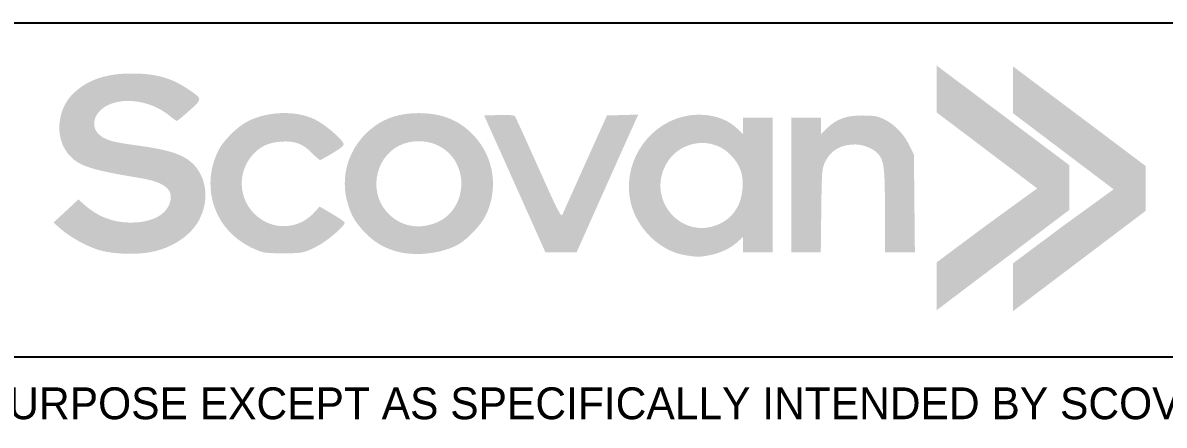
# Paper-space layout 'Layout1' of a CAD drawing. Extents: x -8 to 852, y -7 to 544.
# Drawn here: x 576.8 to 648.5, y -4.3 to 21 of the extents above; entities that cross this region are included whole.
import ezdxf
from ezdxf.enums import TextEntityAlignment as Align

# ---------------------------------------------------------------- set-up
doc = ezdxf.new("R2010")
doc.units = 0
doc.header["$LTSCALE"] = 10
doc.layers.get('0').update_dxf_attribs({"linetype": 'CONTINUOUS'})
doc.layers.add('Title Block', color=255, linetype='CONTINUOUS')
doc.layers.add('TITLE BLOCK-TEXT', color=12, linetype='CONTINUOUS')
doc.styles.add('Scovan Standard', font='Franklin%20Gothic%20Medium%20Cond%20Regular.ttf', dxfattribs={"height": 2.5})

# ---------------------------------------------------------------- blocks, each defined once
blk = doc.blocks.new('SCOVAN-LOGO')
at = {"linetype": 'Continuous'}
h = blk.add_hatch(color=30, dxfattribs=at)
h.dxf.hatch_style = 1
edge = h.paths.add_edge_path()
edge.add_spline(control_points=[(-31.103, 6.022), (-30.084, 6.937), (-30.079, 6.901), (-31.345, 7.731)], knot_values=[0, 0, 0, 0, 1, 1, 1, 1], degree=3, periodic=0)
edge.add_spline(control_points=[(-31.345, 7.731), (-32.513, 8.498), (-33.692, 8.82), (-35.384, 8.832)], knot_values=[0, 0, 0, 0, 1, 1, 1, 1], degree=3, periodic=0)
edge.add_spline(control_points=[(-35.384, 8.832), (-37.356, 8.847), (-38.732, 8.406), (-39.846, 7.399)], knot_values=[0, 0, 0, 0, 1, 1, 1, 1], degree=3, periodic=0)
edge.add_spline(control_points=[(-39.846, 7.399), (-41.16, 6.212), (-41.383, 4.014), (-40.32, 2.731)], knot_values=[0, 0, 0, 0, 1, 1, 1, 1], degree=3, periodic=0)
edge.add_spline(control_points=[(-40.32, 2.731), (-39.569, 1.825), (-38.693, 1.531), (-34.847, 0.896)], knot_values=[0, 0, 0, 0, 1, 1, 1, 1], degree=3, periodic=0)
edge.add_spline(control_points=[(-34.847, 0.896), (-33.008, 0.593), (-32.295, 0.016), (-32.581, -0.938)], knot_values=[0, 0, 0, 0, 1, 1, 1, 1], degree=3, periodic=0)
edge.add_spline(control_points=[(-32.581, -0.938), (-32.873, -1.91), (-33.97, -2.481), (-35.547, -2.481)], knot_values=[0, 0, 0, 0, 1, 1, 1, 1], degree=3, periodic=0)
edge.add_spline(control_points=[(-35.547, -2.481), (-36.92, -2.481), (-38.095, -2.027), (-39.123, -1.1)], knot_values=[0, 0, 0, 0, 1, 1, 1, 1], degree=3, periodic=0)
edge.add_line((-39.123, -1.1), (-39.54, -0.724))
edge.add_line((-39.54, -0.724), (-40.487, -1.602))
edge.add_line((-40.487, -1.602), (-41.434, -2.481))
edge.add_line((-41.434, -2.481), (-40.96, -2.901))
edge.add_spline(control_points=[(-40.96, -2.901), (-40.195, -3.578), (-38.921, -4.285), (-37.949, -4.573)], knot_values=[0, 0, 0, 0, 1, 1, 1, 1], degree=3, periodic=0)
edge.add_spline(control_points=[(-37.949, -4.573), (-36.845, -4.9), (-34.954, -4.945), (-33.793, -4.671)], knot_values=[0, 0, 0, 0, 1, 1, 1, 1], degree=3, periodic=0)
edge.add_spline(control_points=[(-33.793, -4.671), (-32.259, -4.31), (-30.972, -3.408), (-30.366, -2.272)], knot_values=[0, 0, 0, 0, 1, 1, 1, 1], degree=3, periodic=0)
edge.add_spline(control_points=[(-30.366, -2.272), (-29.481, -0.611), (-29.872, 1.399), (-31.26, 2.318)], knot_values=[0, 0, 0, 0, 1, 1, 1, 1], degree=3, periodic=0)
edge.add_spline(control_points=[(-31.26, 2.318), (-31.973, 2.789), (-32.968, 3.073), (-34.831, 3.334)], knot_values=[0, 0, 0, 0, 1, 1, 1, 1], degree=3, periodic=0)
edge.add_spline(control_points=[(-34.831, 3.334), (-36.905, 3.624), (-37.298, 3.722), (-37.824, 4.076)], knot_values=[0, 0, 0, 0, 1, 1, 1, 1], degree=3, periodic=0)
edge.add_spline(control_points=[(-37.824, 4.076), (-38.608, 4.605), (-38.501, 5.661), (-37.601, 6.26)], knot_values=[0, 0, 0, 0, 1, 1, 1, 1], degree=3, periodic=0)
edge.add_spline(control_points=[(-37.601, 6.26), (-36.33, 7.106), (-34.088, 6.827), (-32.643, 5.643)], knot_values=[0, 0, 0, 0, 1, 1, 1, 1], degree=3, periodic=0)
edge.add_spline(control_points=[(-32.643, 5.643), (-32.367, 5.416), (-32.105, 5.231), (-32.062, 5.231)], knot_values=[0, 0, 0, 0, 1, 1, 1, 1], degree=3, periodic=0)
edge.add_spline(control_points=[(-32.062, 5.231), (-32.019, 5.231), (-31.587, 5.587), (-31.103, 6.022)], knot_values=[0, 0, 0, 0, 1, 1, 1, 1], degree=3, periodic=0)
edge = h.paths.add_edge_path()
edge.add_spline(control_points=[(-26.348, 2.611), (-25.776, 3.279), (-25.118, 3.593), (-24.142, 3.663)], knot_values=[0, 0, 0, 0, 1, 1, 1, 1], degree=3, periodic=0)
edge.add_spline(control_points=[(-24.142, 3.663), (-23.114, 3.736), (-22.496, 3.508), (-21.799, 2.798)], knot_values=[0, 0, 0, 0, 1, 1, 1, 1], degree=3, periodic=0)
edge.add_spline(control_points=[(-21.799, 2.798), (-21.511, 2.505), (-21.235, 2.265), (-21.186, 2.265)], knot_values=[0, 0, 0, 0, 1, 1, 1, 1], degree=3, periodic=0)
edge.add_spline(control_points=[(-21.186, 2.265), (-21.136, 2.265), (-20.694, 2.509), (-20.202, 2.807)], knot_values=[0, 0, 0, 0, 1, 1, 1, 1], degree=3, periodic=0)
edge.add_spline(control_points=[(-20.202, 2.807), (-19.463, 3.256), (-19.327, 3.385), (-19.417, 3.551)], knot_values=[0, 0, 0, 0, 1, 1, 1, 1], degree=3, periodic=0)
edge.add_spline(control_points=[(-19.417, 3.551), (-19.665, 4.015), (-20.9, 5.029), (-21.637, 5.374)], knot_values=[0, 0, 0, 0, 1, 1, 1, 1], degree=3, periodic=0)
edge.add_spline(control_points=[(-21.637, 5.374), (-23.124, 6.07), (-25.364, 5.957), (-26.842, 5.112)], knot_values=[0, 0, 0, 0, 1, 1, 1, 1], degree=3, periodic=0)
edge.add_spline(control_points=[(-26.842, 5.112), (-27.56, 4.701), (-28.554, 3.69), (-28.892, 3.027)], knot_values=[0, 0, 0, 0, 1, 1, 1, 1], degree=3, periodic=0)
edge.add_spline(control_points=[(-28.892, 3.027), (-29.984, 0.881), (-29.608, -1.638), (-27.947, -3.3)], knot_values=[0, 0, 0, 0, 1, 1, 1, 1], degree=3, periodic=0)
edge.add_spline(control_points=[(-27.947, -3.3), (-27.33, -3.916), (-26.265, -4.544), (-25.523, -4.728)], knot_values=[0, 0, 0, 0, 1, 1, 1, 1], degree=3, periodic=0)
edge.add_spline(control_points=[(-25.523, -4.728), (-25.269, -4.791), (-24.472, -4.831), (-23.751, -4.818)], knot_values=[0, 0, 0, 0, 1, 1, 1, 1], degree=3, periodic=0)
edge.add_spline(control_points=[(-23.751, -4.818), (-22.491, -4.795), (-22.402, -4.776), (-21.518, -4.339)], knot_values=[0, 0, 0, 0, 1, 1, 1, 1], degree=3, periodic=0)
edge.add_spline(control_points=[(-21.518, -4.339), (-20.686, -3.928), (-19.308, -2.768), (-19.308, -2.479)], knot_values=[0, 0, 0, 0, 1, 1, 1, 1], degree=3, periodic=0)
edge.add_spline(control_points=[(-19.308, -2.479), (-19.308, -2.427), (-19.737, -2.133), (-20.262, -1.826)], knot_values=[0, 0, 0, 0, 1, 1, 1, 1], degree=3, periodic=0)
edge.add_line((-20.262, -1.826), (-21.216, -1.266))
edge.add_line((-21.216, -1.266), (-21.665, -1.753))
edge.add_spline(control_points=[(-21.665, -1.753), (-22.565, -2.727), (-23.98, -3.025), (-25.181, -2.494)], knot_values=[0, 0, 0, 0, 1, 1, 1, 1], degree=3, periodic=0)
edge.add_spline(control_points=[(-25.181, -2.494), (-27.193, -1.604), (-27.776, 0.943), (-26.348, 2.611)], knot_values=[0, 0, 0, 0, 1, 1, 1, 1], degree=3, periodic=0)
edge = h.paths.add_edge_path()
edge.add_spline(control_points=[(-9.457, 4.074), (-10.552, 5.267), (-11.894, 5.824), (-13.672, 5.824)], knot_values=[0, 0, 0, 0, 1, 1, 1, 1], degree=3, periodic=0)
edge.add_spline(control_points=[(-13.672, 5.824), (-15.451, 5.824), (-16.793, 5.267), (-17.888, 4.074)], knot_values=[0, 0, 0, 0, 1, 1, 1, 1], degree=3, periodic=0)
edge.add_spline(control_points=[(-17.888, 4.074), (-19.129, 2.723), (-19.588, 0.899), (-19.13, -0.858)], knot_values=[0, 0, 0, 0, 1, 1, 1, 1], degree=3, periodic=0)
edge.add_spline(control_points=[(-19.13, -0.858), (-18.879, -1.822), (-18.542, -2.427), (-17.843, -3.166)], knot_values=[0, 0, 0, 0, 1, 1, 1, 1], degree=3, periodic=0)
edge.add_spline(control_points=[(-17.843, -3.166), (-17.141, -3.908), (-16.491, -4.319), (-15.535, -4.625)], knot_values=[0, 0, 0, 0, 1, 1, 1, 1], degree=3, periodic=0)
edge.add_spline(control_points=[(-15.535, -4.625), (-14.076, -5.091), (-11.909, -4.863), (-10.62, -4.108)], knot_values=[0, 0, 0, 0, 1, 1, 1, 1], degree=3, periodic=0)
edge.add_spline(control_points=[(-10.62, -4.108), (-9.977, -3.731), (-8.971, -2.674), (-8.643, -2.031)], knot_values=[0, 0, 0, 0, 1, 1, 1, 1], degree=3, periodic=0)
edge.add_spline(control_points=[(-8.643, -2.031), (-7.61, -0.006), (-7.932, 2.413), (-9.457, 4.074)], knot_values=[0, 0, 0, 0, 1, 1, 1, 1], degree=3, periodic=0)
edge = h.paths.add_edge_path(flags=16)
edge.add_spline(control_points=[(-16.156, -1.628), (-17.592, 0.05), (-16.872, 2.806), (-14.815, 3.507)], knot_values=[0, 0, 0, 0, 1, 1, 1, 1], degree=3, periodic=0)
edge.add_spline(control_points=[(-14.815, 3.507), (-13.234, 4.045), (-11.521, 3.4), (-10.811, 1.999)], knot_values=[0, 0, 0, 0, 1, 1, 1, 1], degree=3, periodic=0)
edge.add_spline(control_points=[(-10.811, 1.999), (-9.964, 0.327), (-10.649, -1.758), (-12.274, -2.454)], knot_values=[0, 0, 0, 0, 1, 1, 1, 1], degree=3, periodic=0)
edge.add_spline(control_points=[(-12.274, -2.454), (-13.721, -3.073), (-15.185, -2.762), (-16.156, -1.628)], knot_values=[0, 0, 0, 0, 1, 1, 1, 1], degree=3, periodic=0)
edge = h.paths.add_edge_path()
edge.add_spline(control_points=[(-4.57, 1.635), (-5.502, 3.71), (-6.307, 5.477), (-6.36, 5.561)], knot_values=[0, 0, 0, 0, 1, 1, 1, 1], degree=3, periodic=0)
edge.add_spline(control_points=[(-6.36, 5.561), (-6.429, 5.673), (-6.761, 5.705), (-7.585, 5.68)], knot_values=[0, 0, 0, 0, 1, 1, 1, 1], degree=3, periodic=0)
edge.add_line((-7.585, 5.68), (-8.715, 5.646))
edge.add_line((-8.715, 5.646), (-6.389, 0.458))
edge.add_line((-6.389, 0.458), (-6.389, 0.458))
edge.add_line((-6.389, 0.458), (-4.063, -4.73))
edge.add_line((-4.063, -4.73), (-2.876, -4.729))
edge.add_line((-2.876, -4.729), (-1.69, -4.728))
edge.add_line((-1.69, -4.728), (0.259, -0.372))
edge.add_spline(control_points=[(0.259, -0.372), (1.331, 2.024), (2.385, 4.374), (2.601, 4.849)], knot_values=[0, 0, 0, 0, 1, 1, 1, 1], degree=3, periodic=0)
edge.add_line((2.601, 4.849), (2.994, 5.713))
edge.add_line((2.994, 5.713), (1.804, 5.68))
edge.add_line((1.804, 5.68), (0.614, 5.646))
edge.add_line((0.614, 5.646), (-0.991, 2.087))
edge.add_spline(control_points=[(-0.991, 2.087), (-1.874, 0.129), (-2.659, -1.623), (-2.736, -1.806)], knot_values=[0, 0, 0, 0, 1, 1, 1, 1], degree=3, periodic=0)
edge.add_spline(control_points=[(-2.736, -1.806), (-2.869, -2.123), (-2.958, -1.956), (-4.57, 1.635)], knot_values=[0, 0, 0, 0, 1, 1, 1, 1], degree=3, periodic=0)
edge = h.paths.add_edge_path()
edge.add_line((13.199, 5.468), (12.072, 5.468))
edge.add_line((12.072, 5.468), (10.945, 5.468))
edge.add_line((10.945, 5.468), (10.945, 4.851))
edge.add_line((10.945, 4.851), (10.945, 4.233))
edge.add_line((10.945, 4.233), (10.5, 4.667))
edge.add_spline(control_points=[(10.5, 4.667), (9.556, 5.587), (7.885, 5.938), (6.337, 5.541)], knot_values=[0, 0, 0, 0, 1, 1, 1, 1], degree=3, periodic=0)
edge.add_spline(control_points=[(6.337, 5.541), (3.56, 4.83), (1.765, 1.874), (2.41, -0.925)], knot_values=[0, 0, 0, 0, 1, 1, 1, 1], degree=3, periodic=0)
edge.add_spline(control_points=[(2.41, -0.925), (2.874, -2.935), (4.632, -4.646), (6.556, -4.958)], knot_values=[0, 0, 0, 0, 1, 1, 1, 1], degree=3, periodic=0)
edge.add_spline(control_points=[(6.556, -4.958), (7.476, -5.107), (7.612, -5.107), (8.398, -4.962)], knot_values=[0, 0, 0, 0, 1, 1, 1, 1], degree=3, periodic=0)
edge.add_spline(control_points=[(8.398, -4.962), (9.221, -4.81), (10.039, -4.419), (10.567, -3.926)], knot_values=[0, 0, 0, 0, 1, 1, 1, 1], degree=3, periodic=0)
edge.add_line((10.567, -3.926), (10.945, -3.572))
edge.add_line((10.945, -3.572), (10.945, -4.154))
edge.add_line((10.945, -4.154), (10.945, -4.735))
edge.add_line((10.945, -4.735), (12.072, -4.735))
edge.add_line((12.072, -4.735), (13.199, -4.735))
edge.add_line((13.199, -4.735), (13.199, 0.366))
edge.add_line((13.199, 0.366), (13.199, 5.468))
edge = h.paths.add_edge_path(flags=16)
edge.add_spline(control_points=[(5.084, 1.909), (6.118, 3.809), (8.715, 4.137), (10.114, 2.545)], knot_values=[0, 0, 0, 0, 1, 1, 1, 1], degree=3, periodic=0)
edge.add_spline(control_points=[(10.114, 2.545), (10.759, 1.809), (10.977, 1.179), (10.923, 0.203)], knot_values=[0, 0, 0, 0, 1, 1, 1, 1], degree=3, periodic=0)
edge.add_spline(control_points=[(10.923, 0.203), (10.849, -1.134), (10.207, -2.125), (9.098, -2.616)], knot_values=[0, 0, 0, 0, 1, 1, 1, 1], degree=3, periodic=0)
edge.add_spline(control_points=[(9.098, -2.616), (6.318, -3.845), (3.612, -0.796), (5.084, 1.909)], knot_values=[0, 0, 0, 0, 1, 1, 1, 1], degree=3, periodic=0)
edge = h.paths.add_edge_path()
edge.add_spline(control_points=[(17.203, 2.153), (17.625, 3.008), (18.406, 3.453), (19.475, 3.448)], knot_values=[0, 0, 0, 0, 1, 1, 1, 1], degree=3, periodic=0)
edge.add_spline(control_points=[(19.475, 3.448), (20.085, 3.445), (20.857, 3.137), (21.189, 2.764)], knot_values=[0, 0, 0, 0, 1, 1, 1, 1], degree=3, periodic=0)
edge.add_spline(control_points=[(21.189, 2.764), (21.671, 2.222), (21.731, 1.75), (21.736, -1.562)], knot_values=[0, 0, 0, 0, 1, 1, 1, 1], degree=3, periodic=0)
edge.add_line((21.736, -1.562), (21.742, -4.735))
edge.add_line((21.742, -4.735), (22.876, -4.735))
edge.add_line((22.876, -4.735), (24.011, -4.735))
edge.add_line((24.011, -4.735), (23.974, -1.028))
edge.add_line((23.974, -1.028), (23.936, 2.68))
edge.add_line((23.936, 2.68), (23.59, 3.385))
edge.add_spline(control_points=[(23.59, 3.385), (23.168, 4.245), (22.467, 4.968), (21.679, 5.355)], knot_values=[0, 0, 0, 0, 1, 1, 1, 1], degree=3, periodic=0)
edge.add_spline(control_points=[(21.679, 5.355), (21.185, 5.598), (20.915, 5.646), (20.021, 5.645)], knot_values=[0, 0, 0, 0, 1, 1, 1, 1], degree=3, periodic=0)
edge.add_spline(control_points=[(20.021, 5.645), (18.778, 5.645), (18.058, 5.384), (17.322, 4.667)], knot_values=[0, 0, 0, 0, 1, 1, 1, 1], degree=3, periodic=0)
edge.add_line((17.322, 4.667), (16.877, 4.233))
edge.add_line((16.877, 4.233), (16.877, 4.851))
edge.add_line((16.877, 4.851), (16.877, 5.468))
edge.add_line((16.877, 5.468), (15.75, 5.468))
edge.add_line((15.75, 5.468), (14.623, 5.468))
edge.add_line((14.623, 5.468), (14.623, 0.366))
edge.add_line((14.623, 0.366), (14.623, 0.366))
edge.add_line((14.623, 0.366), (14.623, -4.735))
edge.add_line((14.623, -4.735), (15.742, -4.735))
edge.add_line((15.742, -4.735), (16.86, -4.735))
edge.add_line((16.86, -4.735), (16.898, -1.562))
edge.add_spline(control_points=[(16.898, -1.562), (16.935, 1.448), (16.95, 1.64), (17.203, 2.153)], knot_values=[0, 0, 0, 0, 1, 1, 1, 1], degree=3, periodic=0)
h = blk.add_hatch(color=89, dxfattribs=at)
h.dxf.hatch_style = 1
h.paths.add_polyline_path([(25.658, 5.883), (29.455, 3.017), (33.303, 0.111), (35.741, 1.879), (25.657, 9.439)])
h = blk.add_hatch(color=89, dxfattribs=at)
h.dxf.hatch_style = 1
h.paths.add_polyline_path([(31.465, 5.815), (35.262, 2.948), (39.11, 0.043), (41.548, 1.811), (31.464, 9.371)])
h = blk.add_hatch(color=85, dxfattribs=at)
h.dxf.hatch_style = 1
h.paths.add_polyline_path([(29.456, -2.678), (25.66, -5.506), (25.658, -9.136), (35.741, -1.523), (35.741, 0.178), (35.741, 1.879)])
h = blk.add_hatch(color=85, dxfattribs=at)
h.dxf.hatch_style = 1
h.paths.add_polyline_path([(35.263, -2.746), (31.467, -5.574), (31.465, -9.204), (41.548, -1.591), (41.548, 0.11), (41.548, 1.811)])
blk = doc.blocks.new('padx-tbd')
at = {"layer": 'Title Block', "color": 9}
blk.add_line((574.825, 21), (651.128, 21), dxfattribs=at)
at = {"layer": 'Title Block', "color": 255}
blk.add_line((843.771, 0), (0, 0), dxfattribs=at)
at = {"xscale": 0.8276400000000002, "yscale": 0.8276400000000002, "zscale": 0.8276400000000002}
blk.add_blockref('SCOVAN-LOGO', (612.977, 10.509), dxfattribs=at)
at = {"layer": 'TITLE BLOCK-TEXT', "color": 12, "style": 'Scovan Standard'}
blk.add_text("THIS DOCUMENT'S USE IS CONDITIONED UPON THE USER'S AGREEMENT NOT TO USE, DISCLOSE OR OTHERWISE DISSEMINATE DOCUMENT, IN WHOLE OR IN PART, FOR ANY PURPOSE EXCEPT AS SPECIFICALLY INTENDED BY SCOVAN INC. ANY PRINTED VERSION OF THIS DOCUMENT IS A COPY AND IS NOT A REPRESENTATION OF THE ORIGINALLY AUTHENTICATED DOCUMENT.", height=2, dxfattribs=at).set_placement((843.771, -2.897), align=Align.MIDDLE_RIGHT)
at = {"layer": 'TITLE BLOCK-TEXT', "color": 12, "style": 'Scovan Standard', "flags": 8}
for tag, p in [('REF_5', (25, 38.422)), ('REV_5', (352.84, 38.422)), ('PROJECT5', (504.323, 38.422)), ('DATE5', (525.833, 38.422)), ('BY5', (542.961, 38.422)), ('CHK5', (555.707, 38.422)), ('PE5', (568.452, 38.422)), ('REF_4', (25, 31.194)), ('REV_4', (352.84, 31.194)), ('PROJECT4', (504.323, 31.194)), ('DATE4', (525.833, 31.194)), ('BY4', (542.961, 31.194)), ('CHK4', (555.707, 31.194)), ('PE4', (568.452, 31.194)), ('REF_3', (25, 23.967)), ('REV_3', (352.84, 23.967)), ('PROJECT3', (504.323, 23.967)), ('DATE3', (525.833, 23.967)), ('BY3', (542.961, 23.967)), ('CHK3', (555.707, 23.967)), ('PE3', (568.452, 23.967)), ('REF_2', (25, 16.739)), ('REV_2', (352.84, 16.739)), ('PROJECT2', (504.323, 16.739)), ('DATE2', (525.833, 16.739)), ('BY2', (542.961, 16.739)), ('CHK2', (555.707, 16.739)), ('PE2', (568.452, 16.739)), ('PROJECT1', (504.323, 9.512)), ('CHK1', (555.707, 9.512)), ('REF_1', (25, 9.512)), ('REV_1', (352.84, 9.512)), ('DATE1', (525.833, 9.512)), ('BY1', (542.961, 9.512)), ('PE1', (568.452, 9.512))]:
    blk.add_attdef(tag, text='', height=2.5, dxfattribs=at).set_placement(p, align=Align.MIDDLE_CENTER)
for tag, height, p in [('REF_5_DESC', 2.5, (52.268, 38.422)), ('REV_5_DESC', 2.5, (363.041, 38.422)), ('REF_4_DESC', 2.5, (52.268, 31.194)), ('REV_4_DESC', 2.5, (363.041, 31.194)), ('REF_3_DESC', 2.5, (52.268, 23.967)), ('REV_3_DESC', 2.5, (363.041, 23.967)), ('REF_2_DESC', 2.5, (52.268, 16.739)), ('REV_2_DESC', 2.5, (363.041, 16.739)), ('REF_1_DESC', 2.5, (52.268, 9.512)), ('REV_1_DESC', 2.5, (363.041, 9.512)), ('PATH', 2, (13, -2.897)), ('USER_PLOTTED', 2, (309, -2.897)), ('PLOT_DATE', 2, (348, -2.897))]:
    blk.add_attdef(tag, text='', height=height, dxfattribs=at).set_placement(p, align=Align.MIDDLE_LEFT)
at = {"layer": 'TITLE BLOCK-TEXT', "color": 12, "style": 'Scovan Standard'}
for tag, p in [('TITLE1', (747.449, 37.277)), ('LSD', (747.449, 31.277)), ('TITLE2', (747.449, 25.277)), ('TITLE3', (747.449, 19.277)), ('CLIENTDRAWINGNO', (686.567, 5.993)), ('RN', (838.502, 5.993))]:
    blk.add_attdef(tag, text='', height=4, dxfattribs=at).set_placement(p, align=Align.MIDDLE_CENTER)
at = {"layer": 'TITLE BLOCK-TEXT', "color": 210, "style": 'Scovan Standard', "flags": 8}
blk.add_attdef('DWGNO', text='', height=4, dxfattribs=at).set_placement((777.506, 5.993), align=Align.MIDDLE_CENTER)

psp = doc.layouts.get("Layout1")

# ---------------------------------------------------------------- block references
psp.add_blockref('padx-tbd', (0, 0))

doc.saveas('drawing.dxf')
